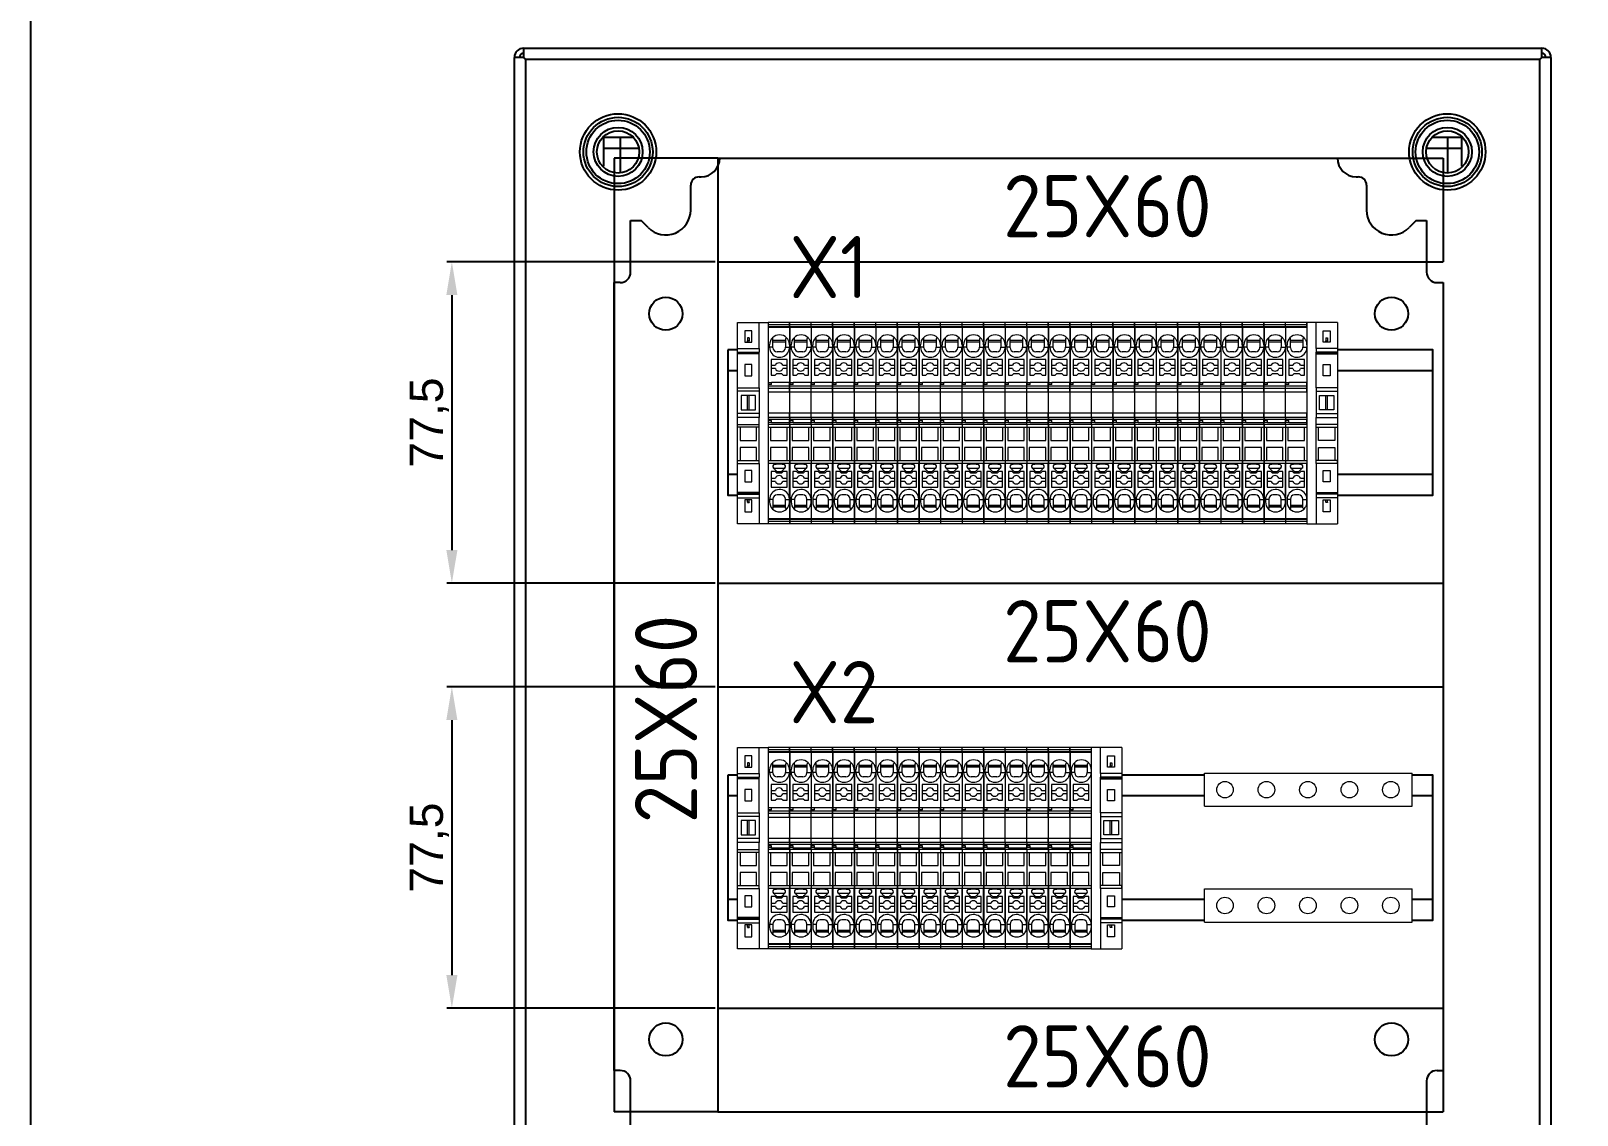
# Model space of a CAD drawing. Header units: millimetres. Extents: x 46697 to 52144, y 25488 to 34806.
# Drawn here: x 48036.5 to 48409.4, y 28214.2 to 28475.7 of the extents above; entities that cross this region are included whole.
import ezdxf

# ---------------------------------------------------------------- set-up
doc = ezdxf.new("R2010")
doc.units = ezdxf.units.MM
doc.layers.add('! NO PLOT !', color=7, linetype='Continuous', true_color=0xff75dd, plot=False)
doc.layers.add('000-PI-Oprema', color=30, linetype='Continuous', lineweight=5)
doc.layers.add('SI-ORMAR-Oprema', color=30, linetype='Continuous', lineweight=5)
for name, color, linetype in [('000-PI-ORMAR', 51, 'Continuous'), ('000-PI_TEXT', 7, 'Continuous'), ('002-PI-Kabelska kanalica', 150, 'Continuous'), ('004-PI-DIN Šina', 80, 'Continuous')]:
    doc.layers.add(name, color=color, linetype=linetype)
doc.styles.add('PI0', font='isocpeur.ttf', dxfattribs={"width": 0.9})
doc.styles.get("Standard").update_dxf_attribs({"font": 'arial.ttf'})
doc.dimstyles.new('ISO-25-lb', dxfattribs={"dimtxt": 8, "dimasz": 8, "dimexe": 1.25, "dimexo": 0.625, "dimtad": 1, "dimdec": 1, "dimtxsty": 'Standard', "dimcen": 5, "dimadec": 0, "dimazin": 0, "dimtfac": 1, "dimtdec": 1, "dimtmove": 0, "dimatfit": 3, "dimfxl": 1, "dimarcsym": 0})

# ---------------------------------------------------------------- blocks, each defined once
blk = doc.blocks.new('NSYCRN325150_back')
at = {"layer": '000-PI-ORMAR'}
for p, q in [((48747.64, 28325.08), (48747.64, 28621.68)), ((48749.84, 28621.68), (48747.64, 28621.68)), ((48749.84, 28623.88), (48749.84, 28621.68)), ((48749.84, 28623.88), (48995.44, 28623.88)), ((48750.34, 28621.18), (48750.34, 28326.58)), ((48994.94, 28621.18), (48750.34, 28621.18)), ((48994.93, 28326.58), (48994.93, 28621.18)), ((48995.44, 28621.68), (48995.44, 28623.88)), ((48997.64, 28621.68), (48995.44, 28621.68)), ((48997.64, 28621.68), (48997.64, 28326.08)), ((48769.14, 28602.38), (48769.14, 28595.44)), ((48776.09, 28602.38), (48769.14, 28602.38)), ((48773.14, 28602.38), (48773.14, 28593.94)), ((48976.14, 28602.38), (48969.19, 28602.38)), ((48972.74, 28594.03), (48972.74, 28602.38)), ((48976.14, 28595.42), (48976.14, 28602.38)), ((48777.49, 28599.68), (48769.14, 28599.68)), ((48976.14, 28599.68), (48967.8, 28599.68))]:
    blk.add_line(p, q, dxfattribs=at)
for centre, radius in [((48772.64, 28598.88), 9.21), ((48772.64, 28598.88), 8.35), ((48772.64, 28598.88), 7.65), ((48972.64, 28598.88), 9.21), ((48972.64, 28598.88), 8.35), ((48972.64, 28598.88), 7.65), ((48772.64, 28598.88), 5.92), ((48772.64, 28598.88), 5.1), ((48972.64, 28598.88), 5.92), ((48972.64, 28598.88), 5.1)]:
    blk.add_circle(centre, radius, dxfattribs=at)
for centre, radius, start, end in [((48749.84, 28621.68), 2.2, 90, 180), ((48749.84, 28621.68), 1, 90, 180), ((48995.44, 28621.68), 2.2, 0, 90), ((48995.44, 28621.68), 1, 0, 90)]:
    blk.add_arc(centre, radius, start, end, dxfattribs=at)
for points, knots in [([(48749.84, 28621.68), (48749.9, 28621.62), (48749.99, 28621.52), (48750.11, 28621.4), (48750.19, 28621.33), (48750.25, 28621.27), (48750.3, 28621.21), (48750.32, 28621.2), (48750.34, 28621.17), (48750.34, 28621.18)], [0, 0, 0, 0, 0.382739, 0.551994, 0.70126, 0.825832, 0.920214, 0.979747, 1, 1, 1, 1]), ([(48750.34, 28621.18), (48750.34, 28621.18), (48750.31, 28621.2), (48750.3, 28621.22), (48750.24, 28621.27), (48750.18, 28621.33), (48750.11, 28621.41), (48749.99, 28621.52), (48749.9, 28621.62), (48749.84, 28621.68)], [0, 0, 0, 0, 0.020331, 0.079725, 0.173908, 0.298318, 0.447597, 0.616983, 1, 1, 1, 1]), ([(48994.93, 28621.18), (48994.93, 28621.17), (48994.95, 28621.2), (48994.98, 28621.21), (48995.03, 28621.27), (48995.09, 28621.33), (48995.16, 28621.4), (48995.28, 28621.52), (48995.37, 28621.62), (48995.44, 28621.68)], [0, 0, 0, 0, 0.020362, 0.079833, 0.174106, 0.298588, 0.447893, 0.617245, 1, 1, 1, 1]), ([(48995.44, 28621.68), (48995.37, 28621.62), (48995.28, 28621.52), (48995.16, 28621.41), (48995.09, 28621.33), (48995.03, 28621.27), (48994.98, 28621.22), (48994.96, 28621.2), (48994.93, 28621.18), (48994.94, 28621.18)], [0, 0, 0, 0, 0.383001, 0.552289, 0.701529, 0.826029, 0.920322, 0.979779, 1, 1, 1, 1])]:
    blk.add_open_spline(points, degree=3, knots=knots, dxfattribs=at)
blk = doc.blocks.new('*U159')
at = {"layer": '002-PI-Kabelska kanalica'}
for p, q in [((0, 0), (-25, 0)), ((-25, 0), (-25, -230)), ((0, 0), (0, -230)), ((0, -230), (-25, -230))]:
    blk.add_line(p, q, dxfattribs=at)
blk = doc.blocks.new('*U134')
at = {"layer": '002-PI-Kabelska kanalica'}
for p, q in [((0, 0), (-25, 0)), ((-25, 0), (-25, -175)), ((0, 0), (0, -175)), ((0, -175), (-25, -175))]:
    blk.add_line(p, q, dxfattribs=at)
blk = doc.blocks.new('*U158')
at = {"layer": '004-PI-DIN Šina'}
blk.add_lwpolyline([(170, -17.5), (170, 17.5), (0, 17.5), (0, -17.5)], close=True, dxfattribs=at)
for points in [[(0, 12.5), (170, 12.5)], [(0, -12.5), (170, -12.5)]]:
    blk.add_lwpolyline(points, dxfattribs=at)
blk = doc.blocks.new('*U99')
blk.add_wipeout([(-24.3, -7.35), (24.3, -7.35), (24.3, 0), (-24.3, 0)])
at = {"ltscale": 0.25}
blk.add_line((-24.3, 0), (24.3, 0), dxfattribs=at)
for p, q in [((-18.03, 0), (-18.03, -5.15)), ((-17.1, 0), (-17.1, -5.15)), ((-17, -5.15), (-17, 0)), ((-16.74, -5.15), (-16.74, 0)), ((-9.72, 0), (-9.72, -5.15)), ((-9, 0), (-9, -0.57)), ((-1, -0.57), (-1, 0)), ((-0.28, 0), (-0.28, -5.15)), ((1.39, -5.15), (1.39, 0)), ((2.32, -5.15), (2.32, 0)), ((7.69, -5.15), (7.69, 0)), ((8.51, 0), (8.51, -5.15)), ((16.74, -5.15), (16.74, 0)), ((17, 0), (17, -5.15)), ((17.1, 0), (17.1, -5.15)), ((18.03, 0), (18.03, -5.15)), ((24.3, 0), (24.3, -7.35)), ((-24.3, -7.35), (-24.3, 0)), ((-21.4, -1.72), (-21.4, -3.42)), ((-18.5, -1.72), (-21.4, -1.72)), ((-21.4, -3.42), (-18.5, -3.42)), ((-19.01, -2.37), (-19.15, -2.37)), ((-19.15, -2.37), (-19.15, -2.77)), ((-19.01, -2.77), (-19.15, -2.77)), ((-19.01, -2.37), (-18.5, -2.37)), ((-19.01, -2.77), (-19.01, -2.37)), ((-19.01, -2.77), (-18.5, -2.77)), ((-18.5, -2.37), (-18.5, -1.72)), ((-18.5, -2.77), (-18.5, -2.37)), ((-18.5, -3.42), (-18.5, -2.77)), ((-14.15, -1.72), (-14.15, -3.42)), ((-11.45, -1.72), (-14.15, -1.72)), ((-14.15, -3.42), (-11.45, -3.42)), ((-11.45, -3.42), (-11.45, -1.72)), ((-9, -0.57), (-9, -4.57)), ((-5.85, -0.57), (-9, -0.57)), ((-5.85, -4.57), (-5.85, -0.57)), ((-4.15, -0.57), (-4.15, -4.57)), ((-1, -0.57), (-4.15, -0.57)), ((-1, -4.57), (-1, -0.57)), ((6.67, -0.82), (3.22, -0.82)), ((3.22, -0.82), (3.22, -2.37)), ((3.22, -2.37), (6.67, -2.37)), ((3.22, -2.37), (3.22, -2.77)), ((3.22, -2.77), (6.67, -2.77)), ((3.22, -2.77), (3.22, -4.32)), ((6.67, -2.37), (6.67, -0.82)), ((6.67, -2.77), (6.67, -2.37)), ((6.67, -4.32), (6.67, -2.77)), ((11.45, -1.72), (11.45, -3.42)), ((14.15, -1.72), (11.45, -1.72)), ((11.45, -3.42), (14.15, -3.42)), ((14.15, -3.42), (14.15, -1.72)), ((22.25, -1.72), (19.55, -1.72)), ((19.55, -1.72), (19.55, -2.37)), ((19.55, -2.37), (19.89, -2.37)), ((19.55, -2.37), (19.55, -2.77)), ((19.55, -2.77), (19.55, -3.42)), ((19.55, -2.77), (19.89, -2.77)), ((19.55, -3.42), (22.25, -3.42)), ((20.59, -2.37), (19.89, -2.37)), ((19.89, -2.77), (19.89, -2.37)), ((20.59, -2.77), (19.89, -2.77)), ((20.59, -2.77), (20.59, -2.37)), ((22.25, -3.42), (22.25, -1.72)), ((-18.03, -5.15), (-24.3, -5.15)), ((24.3, -7.35), (-24.3, -7.35)), ((-17.1, -5.15), (-18.03, -5.15)), ((-17, -5.15), (-17.1, -5.15)), ((-16.74, -5.15), (-17, -5.15)), ((-9.72, -5.15), (-16.74, -5.15)), ((-9.72, -5.15), (-9, -5.15)), ((-9, -4.57), (-9, -5.15)), ((-9, -4.57), (-5.85, -4.57)), ((-9, -5.15), (-1, -5.15)), ((-4.15, -4.57), (-1, -4.57)), ((-1, -5.15), (-1, -4.57)), ((-1, -5.15), (-0.28, -5.15)), ((-0.28, -5.15), (1.39, -5.15)), ((2.32, -5.15), (1.39, -5.15)), ((7.69, -5.15), (2.32, -5.15)), ((3.22, -4.32), (6.67, -4.32)), ((8.51, -5.15), (7.69, -5.15)), ((8.51, -5.15), (16.74, -5.15)), ((16.74, -5.15), (17, -5.15)), ((17, -5.15), (17.1, -5.15)), ((18.03, -5.15), (17.1, -5.15)), ((18.03, -5.15), (24.3, -5.15))]:
    blk.add_line(p, q)
blk = doc.blocks.new('*U108')
blk.add_wipeout([(47227.3, 37326.63), (47227.3, 37321.48), (47275.9, 37321.48), (47275.9, 37326.63)])
at = {"layer": '000-PI-Oprema'}
for p, q in [((47227.3, 37321.48), (47227.3, 37326.63)), ((47227.85, 37326.63), (47227.3, 37326.63)), ((47228.39, 37326.63), (47227.85, 37326.63)), ((47227.85, 37321.48), (47227.85, 37326.63)), ((47228.39, 37321.48), (47228.39, 37326.63)), ((47228.56, 37326.63), (47228.39, 37326.63)), ((47228.56, 37321.48), (47228.56, 37326.63)), ((47241.88, 37326.63), (47228.56, 37326.63)), ((47231, 37325.48), (47230.9, 37325.58)), ((47231.45, 37325.48), (47231, 37325.48)), ((47231.45, 37325.48), (47231.45, 37322.48)), ((47231.6, 37325.48), (47231.45, 37325.48)), ((47231.6, 37322.48), (47231.6, 37325.48)), ((47231.85, 37325.48), (47231.6, 37325.48)), ((47231.85, 37325.48), (47231.85, 37322.48)), ((47233.2, 37325.48), (47231.85, 37325.48)), ((47233.2, 37326.28), (47232.6, 37326.28)), ((47233.2, 37325.48), (47233.2, 37326.28)), ((47233.3, 37325.48), (47233.2, 37325.48)), ((47237.55, 37325.88), (47236.15, 37325.88)), ((47236.15, 37325.88), (47236.15, 37322.08)), ((47238.35, 37325.88), (47237.55, 37325.88)), ((47237.55, 37324.9), (47237.55, 37325.88)), ((47239.95, 37325.88), (47238.35, 37325.88)), ((47238.35, 37325.88), (47238.35, 37324.9)), ((47239.55, 37324.58), (47239.95, 37324.98)), ((47239.95, 37324.98), (47239.95, 37325.88)), ((47240.78, 37325.37), (47240.78, 37322.6)), ((47241.88, 37321.48), (47241.88, 37326.63)), ((47242.6, 37326.63), (47241.88, 37326.63)), ((47242.6, 37326.63), (47242.6, 37326.06)), ((47250.6, 37326.63), (47242.6, 37326.63)), ((47242.6, 37326.06), (47242.6, 37322.06)), ((47245.75, 37326.06), (47242.6, 37326.06)), ((47245.75, 37322.06), (47245.75, 37326.06)), ((47247.45, 37326.06), (47247.45, 37322.06)), ((47250.6, 37326.06), (47247.45, 37326.06)), ((47250.6, 37326.63), (47250.6, 37326.06)), ((47251.32, 37326.63), (47250.6, 37326.63)), ((47250.6, 37326.06), (47250.6, 37322.06)), ((47251.32, 37326.63), (47251.75, 37326.63)), ((47251.32, 37321.48), (47251.32, 37326.63)), ((47251.65, 37321.48), (47251.65, 37325.83)), ((47251.65, 37325.83), (47251.75, 37325.83)), ((47251.75, 37325.83), (47251.75, 37326.63)), ((47252.21, 37326.63), (47251.75, 37326.63)), ((47251.75, 37325.83), (47252.21, 37325.83)), ((47252.21, 37326.63), (47252.56, 37326.63)), ((47252.21, 37325.83), (47252.21, 37326.63)), ((47253.07, 37326.63), (47252.56, 37326.63)), ((47252.56, 37326.63), (47252.56, 37321.48)), ((47253.07, 37326.63), (47253.07, 37321.48)), ((47253.07, 37326.63), (47253.98, 37326.63)), ((47253.98, 37321.48), (47253.98, 37326.63)), ((47253.98, 37326.63), (47259.12, 37326.63)), ((47259.12, 37326.63), (47259.12, 37321.48)), ((47259.12, 37326.63), (47260.03, 37326.63)), ((47260.03, 37326.63), (47260.03, 37321.48)), ((47260.03, 37326.63), (47260.54, 37326.63)), ((47260.54, 37321.48), (47260.54, 37326.63)), ((47260.54, 37326.63), (47260.89, 37326.63)), ((47260.89, 37325.83), (47260.89, 37326.63)), ((47261.35, 37326.63), (47260.89, 37326.63)), ((47260.89, 37325.83), (47261.35, 37325.83)), ((47261.35, 37325.83), (47261.35, 37326.63)), ((47274.65, 37326.63), (47261.35, 37326.63)), ((47261.35, 37325.83), (47261.45, 37325.83)), ((47261.45, 37325.83), (47261.45, 37321.48)), ((47264.75, 37325.88), (47263.15, 37325.88)), ((47263.15, 37325.88), (47263.15, 37324.98)), ((47263.15, 37324.98), (47263.55, 37324.58)), ((47264.75, 37324.9), (47264.75, 37325.88)), ((47265.55, 37325.88), (47264.75, 37325.88)), ((47265.55, 37325.88), (47265.55, 37324.9)), ((47266.95, 37325.88), (47265.55, 37325.88)), ((47266.95, 37322.08), (47266.95, 37325.88)), ((47269.8, 37325.48), (47269.9, 37325.48)), ((47269.9, 37326.28), (47270.5, 37326.28)), ((47269.9, 37325.48), (47269.9, 37326.28)), ((47269.9, 37325.48), (47271.25, 37325.48)), ((47271.25, 37325.48), (47271.25, 37322.48)), ((47271.25, 37325.48), (47271.5, 37325.48)), ((47271.5, 37322.48), (47271.5, 37325.48)), ((47271.5, 37325.48), (47271.65, 37325.48)), ((47271.65, 37325.48), (47271.65, 37322.48)), ((47271.65, 37325.48), (47272.1, 37325.48)), ((47272.1, 37325.48), (47272.2, 37325.58)), ((47274.65, 37321.48), (47274.65, 37326.63)), ((47274.65, 37326.63), (47274.82, 37326.63)), ((47274.82, 37321.48), (47274.82, 37326.63)), ((47274.82, 37326.63), (47275.35, 37326.63)), ((47275.35, 37321.48), (47275.35, 37326.63)), ((47275.35, 37326.63), (47275.9, 37326.63)), ((47275.9, 37321.48), (47275.9, 37326.63)), ((47227.85, 37321.48), (47227.3, 37321.48)), ((47228.39, 37321.48), (47227.85, 37321.48)), ((47228.56, 37321.48), (47228.39, 37321.48)), ((47231.6, 37321.48), (47228.56, 37321.48)), ((47230.9, 37322.19), (47231.2, 37322.48)), ((47231.2, 37322.48), (47231.45, 37322.48)), ((47231.45, 37322.48), (47231.6, 37322.48)), ((47231.6, 37322.48), (47231.85, 37322.48)), ((47231.6, 37321.7), (47231.6, 37321.48)), ((47232.6, 37321.48), (47231.6, 37321.48)), ((47231.85, 37322.48), (47233.2, 37322.48)), ((47232.6, 37321.48), (47233.2, 37321.48)), ((47233.3, 37322.48), (47233.2, 37322.48)), ((47233.2, 37322.48), (47233.2, 37321.48)), ((47234.2, 37321.48), (47233.2, 37321.48)), ((47234.2, 37321.48), (47234.2, 37321.7)), ((47234.2, 37321.48), (47241.88, 37321.48)), ((47236.15, 37322.08), (47237.55, 37322.08)), ((47237.55, 37322.08), (47237.55, 37323.07)), ((47237.55, 37322.08), (47238.35, 37322.08)), ((47238.35, 37323.07), (47238.35, 37322.08)), ((47238.35, 37322.08), (47239.95, 37322.08)), ((47239.55, 37323.38), (47239.55, 37324.58)), ((47239.95, 37322.98), (47239.55, 37323.38)), ((47239.95, 37322.08), (47239.95, 37322.98)), ((47242.6, 37321.48), (47241.88, 37321.48)), ((47242.6, 37322.06), (47245.75, 37322.06)), ((47242.6, 37322.06), (47242.6, 37321.48)), ((47250.6, 37321.48), (47242.6, 37321.48)), ((47247.45, 37322.06), (47250.6, 37322.06)), ((47250.6, 37322.06), (47250.6, 37321.48)), ((47251.32, 37321.48), (47250.6, 37321.48)), ((47251.32, 37321.48), (47251.65, 37321.48)), ((47251.65, 37321.48), (47252.56, 37321.48)), ((47253.07, 37321.48), (47252.56, 37321.48)), ((47253.07, 37321.48), (47253.98, 37321.48)), ((47259.12, 37321.48), (47253.98, 37321.48)), ((47259.12, 37321.48), (47260.03, 37321.48)), ((47260.03, 37321.48), (47260.54, 37321.48)), ((47260.54, 37321.48), (47261.45, 37321.48)), ((47268.9, 37321.48), (47261.45, 37321.48)), ((47263.55, 37323.38), (47263.15, 37322.98)), ((47263.15, 37322.98), (47263.15, 37322.08)), ((47263.15, 37322.08), (47264.75, 37322.08)), ((47263.55, 37324.58), (47263.55, 37323.38)), ((47264.75, 37322.08), (47264.75, 37323.07)), ((47264.75, 37322.08), (47265.55, 37322.08)), ((47265.55, 37323.07), (47265.55, 37322.08)), ((47265.55, 37322.08), (47266.95, 37322.08)), ((47268.8, 37323.48), (47268.8, 37324.48)), ((47268.9, 37321.48), (47268.9, 37321.7)), ((47268.9, 37321.48), (47269.9, 37321.48)), ((47269.8, 37322.48), (47269.9, 37322.48)), ((47271.25, 37322.48), (47269.9, 37322.48)), ((47269.9, 37322.48), (47269.9, 37321.48)), ((47270.5, 37321.48), (47269.9, 37321.48)), ((47271.5, 37321.48), (47270.5, 37321.48)), ((47271.5, 37322.48), (47271.25, 37322.48)), ((47271.65, 37322.48), (47271.5, 37322.48)), ((47271.5, 37321.7), (47271.5, 37321.48)), ((47274.65, 37321.48), (47271.5, 37321.48)), ((47271.9, 37322.48), (47271.65, 37322.48)), ((47272.2, 37322.19), (47271.9, 37322.48)), ((47274.65, 37321.48), (47274.82, 37321.48)), ((47274.82, 37321.48), (47275.35, 37321.48)), ((47275.35, 37321.48), (47275.9, 37321.48))]:
    blk.add_line(p, q, dxfattribs=at)
for centre, radius, start, end in [((47232.6, 37323.88), 2.4, 135, 225), ((47232.6, 37323.88), 2.4, 90, 135), ((47233.2, 37323.88), 2.4, 294.6243, 90), ((47233.3, 37324.48), 1, 0, 90), ((47237.95, 37323.98), 1, 113.5782, 246.4218), ((47237.95, 37323.98), 1, 293.5782, 66.4218), ((47241.15, 37325.03), 0.5, 5.4406, 134.9997), ((47265.15, 37323.98), 1, 113.5782, 246.4218), ((47265.15, 37323.98), 1, 293.5782, 66.4218), ((47269.9, 37323.88), 2.4, 90, 245.3757), ((47269.8, 37324.48), 1, 90, 180), ((47270.5, 37323.88), 2.4, 45, 90), ((47270.5, 37323.88), 2.4, 315, 45), ((47232.6, 37323.88), 2.4, 225, 245.3757), ((47232.6, 37323.88), 2.4, 245.3757, 270), ((47233.2, 37323.88), 2.4, 270, 294.6243), ((47233.3, 37323.48), 1, 270, 360), ((47241.15, 37322.93), 0.5, 225, 354.5597), ((47269.8, 37323.48), 1, 180, 270), ((47269.9, 37323.88), 2.4, 245.3757, 270), ((47270.5, 37323.88), 2.4, 270, 294.6243), ((47270.5, 37323.88), 2.4, 294.6243, 315)]:
    blk.add_arc(centre, radius, start, end, dxfattribs=at)
for points in [[(47240.78, 37325.37), (47240.55, 37325.14), (47240.32, 37324.91), (47240.09, 37324.68), (47239.85, 37324.44)], [(47240.8, 37325.39), (47240.79, 37325.38), (47240.78, 37325.37)], [(47241.75, 37323.98), (47241.73, 37324.26), (47241.7, 37324.53), (47241.67, 37324.81), (47241.65, 37325.08)], [(47234.3, 37323.48), (47234.3, 37323.61), (47234.3, 37323.74), (47234.3, 37323.87), (47234.3, 37324.01), (47234.3, 37324.14), (47234.3, 37324.26), (47234.3, 37324.38), (47234.3, 37324.48)], [(47239.85, 37323.53), (47239.85, 37323.76), (47239.85, 37323.98), (47239.85, 37324.21), (47239.85, 37324.44)], [(47240.78, 37322.6), (47240.55, 37322.83), (47240.32, 37323.05), (47240.09, 37323.29), (47239.85, 37323.53)], [(47240.8, 37322.58), (47240.79, 37322.59), (47240.78, 37322.6)], [(47241.65, 37322.89), (47241.67, 37323.16), (47241.7, 37323.44), (47241.73, 37323.71), (47241.75, 37323.98)]]:
    blk.add_spline(points, degree=3, dxfattribs=at)
blk = doc.blocks.new('*U168')
at = {"layer": '000-PI-Oprema', "rotation": 90}
blk.add_blockref('*U108', (37324.06, -47251.6), dxfattribs=at)
blk = doc.blocks.new('*U169')
at = {"color": 0, "linetype": 'ByBlock', "lineweight": -2, "transparency": 16777216}
blk.add_blockref('*U168', (0, 0), dxfattribs=at)
blk.add_blockref('*U168', (5.2, 0), dxfattribs=at)
blk.add_blockref('*U168', (10.4, 0), dxfattribs=at)
blk.add_blockref('*U168', (15.6, 0), dxfattribs=at)
blk.add_blockref('*U168', (20.8, 0), dxfattribs=at)
blk.add_blockref('*U168', (26, 0), dxfattribs=at)
blk.add_blockref('*U168', (31.2, 0), dxfattribs=at)
blk.add_blockref('*U168', (36.4, 0), dxfattribs=at)
blk.add_blockref('*U168', (41.6, 0), dxfattribs=at)
blk.add_blockref('*U168', (46.8, 0), dxfattribs=at)
blk.add_blockref('*U168', (52, 0), dxfattribs=at)
blk.add_blockref('*U168', (57.2, 0), dxfattribs=at)
blk.add_blockref('*U168', (62.4, 0), dxfattribs=at)
blk.add_blockref('*U168', (67.6, 0), dxfattribs=at)
blk.add_blockref('*U168', (72.8, 0), dxfattribs=at)
blk.add_blockref('*U168', (78, 0), dxfattribs=at)
blk.add_blockref('*U168', (83.2, 0), dxfattribs=at)
blk.add_blockref('*U168', (88.4, 0), dxfattribs=at)
blk.add_blockref('*U168', (93.6, 0), dxfattribs=at)
blk.add_blockref('*U168', (98.8, 0), dxfattribs=at)
blk.add_blockref('*U168', (104, 0), dxfattribs=at)
blk.add_blockref('*U168', (109.2, 0), dxfattribs=at)
blk.add_blockref('*U168', (114.4, 0), dxfattribs=at)
blk.add_blockref('*U168', (119.6, 0), dxfattribs=at)
blk.add_blockref('*U168', (124.8, 0), dxfattribs=at)
blk = doc.blocks.new('*D171')
at = {"layer": '! NO PLOT !', "color": 0, "linetype": 'Continuous', "lineweight": -2, "ltscale": 0.25, "transparency": 16777216}
for p, q in [((48201.5, 28419.97), (48136.77, 28419.97)), ((48138.02, 28411.97), (48138.02, 28350.47)), ((48201.5, 28342.47), (48136.77, 28342.47))]:
    blk.add_line(p, q, dxfattribs=at)
at = {"layer": '! NO PLOT !', "color": 0, "ltscale": 0.25, "transparency": 16777216}
for points in [[(48136.69, 28411.97), (48139.36, 28411.97), (48138.02, 28419.97)], [(48136.69, 28350.47), (48139.36, 28350.47), (48138.02, 28342.47)]]:
    blk.add_solid(points, dxfattribs=at)
at = {"layer": 'Defpoints', "color": 0, "ltscale": 0.25, "transparency": 16777216}
for p in [(48202.13, 28419.97), (48138.02, 28342.47), (48202.13, 28342.47)]:
    blk.add_point(p, dxfattribs=at)
at = {"layer": '! NO PLOT !', "color": 0, "ltscale": 0.25, "transparency": 16777216, "insert": (48132.61, 28381.22), "char_height": 8, "attachment_point": 5, "rotation": 90}
blk.add_mtext('77,5', dxfattribs=at)
blk = doc.blocks.new('*D170')
at = {"layer": '! NO PLOT !', "color": 0, "linetype": 'Continuous', "lineweight": -2, "ltscale": 0.25, "transparency": 16777216}
for p, q in [((48201.5, 28317.47), (48136.77, 28317.47)), ((48138.02, 28309.47), (48138.02, 28247.97)), ((48201.5, 28239.97), (48136.77, 28239.97))]:
    blk.add_line(p, q, dxfattribs=at)
at = {"layer": '! NO PLOT !', "color": 0, "ltscale": 0.25, "transparency": 16777216}
for points in [[(48136.69, 28309.47), (48139.36, 28309.47), (48138.02, 28317.47)], [(48136.69, 28247.97), (48139.36, 28247.97), (48138.02, 28239.97)]]:
    blk.add_solid(points, dxfattribs=at)
at = {"layer": 'Defpoints', "color": 0, "ltscale": 0.25, "transparency": 16777216}
for p in [(48202.13, 28317.47), (48138.02, 28239.97), (48202.13, 28239.97)]:
    blk.add_point(p, dxfattribs=at)
at = {"layer": '! NO PLOT !', "color": 0, "ltscale": 0.25, "transparency": 16777216, "insert": (48132.61, 28278.72), "char_height": 8, "attachment_point": 5, "rotation": 90}
blk.add_mtext('77,5', dxfattribs=at)
blk = doc.blocks.new('*U98')
blk.add_wipeout([(-24.3, 0), (24.3, 0), (24.3, -7.35), (-24.3, -7.35)])
for p, q in [((24.3, 0), (-24.3, 0)), ((24.3, -7.35), (24.3, 0)), ((-24.3, 0), (-24.3, -7.35)), ((-18.03, -2.2), (-24.3, -2.2)), ((-18.03, -7.35), (-18.03, -2.2)), ((-17.1, -2.2), (-18.03, -2.2)), ((-17.1, -7.35), (-17.1, -2.2)), ((-17, -2.2), (-17.1, -2.2)), ((-17, -2.2), (-17, -7.35)), ((-16.74, -2.2), (-17, -2.2)), ((-16.74, -2.2), (-16.74, -7.35)), ((-9.72, -2.2), (-16.74, -2.2)), ((-9.72, -2.2), (-9, -2.2)), ((-9.72, -7.35), (-9.72, -2.2)), ((-9, -2.77), (-9, -2.2)), ((-9, -2.2), (-1, -2.2)), ((-9, -6.77), (-9, -2.77)), ((-9, -2.77), (-5.85, -2.77)), ((-5.85, -2.77), (-5.85, -6.77)), ((-4.15, -2.77), (-1, -2.77)), ((-4.15, -6.77), (-4.15, -2.77)), ((-1, -2.2), (-1, -2.77)), ((-1, -2.2), (-0.28, -2.2)), ((-1, -2.77), (-1, -6.77)), ((-0.28, -2.2), (1.39, -2.2)), ((-0.28, -7.35), (-0.28, -2.2)), ((2.32, -2.2), (1.39, -2.2)), ((1.39, -2.2), (1.39, -7.35)), ((7.69, -2.2), (2.32, -2.2)), ((2.32, -2.2), (2.32, -7.35)), ((3.22, -3.02), (6.67, -3.02)), ((3.22, -4.58), (3.22, -3.02)), ((6.67, -3.02), (6.67, -4.58)), ((7.69, -2.2), (7.69, -7.35)), ((8.51, -2.2), (7.69, -2.2)), ((8.51, -7.35), (8.51, -2.2)), ((8.51, -2.2), (16.74, -2.2)), ((16.74, -2.2), (16.74, -7.35)), ((16.74, -2.2), (17, -2.2)), ((17, -7.35), (17, -2.2)), ((17, -2.2), (17.1, -2.2)), ((18.03, -2.2), (17.1, -2.2)), ((17.1, -7.35), (17.1, -2.2)), ((18.03, -2.2), (24.3, -2.2)), ((18.03, -7.35), (18.03, -2.2)), ((-21.4, -5.62), (-21.4, -3.92)), ((-21.4, -3.92), (-18.5, -3.92)), ((-18.5, -5.62), (-21.4, -5.62)), ((-19.01, -4.58), (-19.15, -4.58)), ((-19.15, -4.98), (-19.15, -4.58)), ((-19.01, -4.98), (-19.15, -4.98)), ((-19.01, -4.58), (-19.01, -4.98)), ((-19.01, -4.58), (-18.5, -4.58)), ((-19.01, -4.98), (-18.5, -4.98)), ((-18.5, -3.92), (-18.5, -4.58)), ((-18.5, -4.58), (-18.5, -4.98)), ((-18.5, -4.98), (-18.5, -5.62)), ((-17.1, -7.35), (-18.03, -7.35)), ((-17, -7.35), (-17.1, -7.35)), ((-16.74, -7.35), (-17, -7.35)), ((-14.15, -3.92), (-11.45, -3.92)), ((-14.15, -5.62), (-14.15, -3.92)), ((-11.45, -5.62), (-14.15, -5.62)), ((-11.45, -3.92), (-11.45, -5.62)), ((-9.72, -7.35), (-9, -7.35)), ((-5.85, -6.77), (-9, -6.77)), ((-9, -7.35), (-9, -6.77)), ((-1, -6.77), (-4.15, -6.77)), ((-1, -6.77), (-1, -7.35)), ((3.22, -4.58), (6.67, -4.58)), ((3.22, -4.98), (3.22, -4.58)), ((3.22, -4.98), (6.67, -4.98)), ((3.22, -6.52), (3.22, -4.98)), ((6.67, -6.52), (3.22, -6.52)), ((6.67, -4.58), (6.67, -4.98)), ((6.67, -4.98), (6.67, -6.52)), ((11.45, -3.92), (14.15, -3.92)), ((11.45, -5.62), (11.45, -3.92)), ((14.15, -5.62), (11.45, -5.62)), ((14.15, -3.92), (14.15, -5.62)), ((19.55, -4.58), (19.55, -3.92)), ((19.55, -3.92), (22.25, -3.92)), ((19.55, -4.98), (19.55, -4.58)), ((19.55, -4.58), (19.89, -4.58)), ((19.55, -4.98), (19.89, -4.98)), ((19.55, -5.62), (19.55, -4.98)), ((22.25, -5.62), (19.55, -5.62)), ((19.89, -4.58), (19.89, -4.98)), ((20.59, -4.58), (19.89, -4.58)), ((20.59, -4.98), (19.89, -4.98)), ((20.59, -4.58), (20.59, -4.98)), ((22.25, -3.92), (22.25, -5.62))]:
    blk.add_line(p, q)
at = {"ltscale": 0.25}
blk.add_line((24.3, -7.35), (-24.3, -7.35), dxfattribs=at)
blk = doc.blocks.new('sabirnica')
for points in [[(45362.86, 36479.3), (45370.86, 36479.3), (45370.86, 36429.23), (45362.86, 36429.23)], [(45390.8, 36479.3), (45398.8, 36479.3), (45398.8, 36429.23), (45390.8, 36429.23)]]:
    blk.add_wipeout(points).dxf.layer = '000-PI-Oprema'
at = {"layer": '000-PI-Oprema', "ltscale": 0.25}
for p, q in [((45362.86, 36479.3), (45362.86, 36429.23)), ((45362.86, 36479.3), (45370.86, 36479.3)), ((45370.86, 36479.3), (45370.86, 36429.23)), ((45390.8, 36479.3), (45390.8, 36429.23)), ((45390.8, 36479.3), (45398.8, 36479.3)), ((45398.8, 36479.3), (45398.8, 36429.23)), ((45362.86, 36429.23), (45370.86, 36429.23)), ((45390.8, 36429.23), (45398.8, 36429.23))]:
    blk.add_line(p, q, dxfattribs=at)
for centre in [(45366.86, 36474.36), (45394.8, 36474.36), (45366.86, 36464.36), (45394.8, 36464.36), (45366.86, 36454.36), (45394.8, 36454.36), (45366.86, 36444.36), (45394.8, 36444.36), (45366.86, 36434.36), (45394.8, 36434.36)]:
    blk.add_circle(centre, 2, dxfattribs=at)
blk = doc.blocks.new('*U172')
at = {"layer": '000-PI-Oprema', "rotation": 90}
blk.add_blockref('*U108', (37324.06, -47251.6), dxfattribs=at)
blk = doc.blocks.new('*U173')
at = {"color": 0, "linetype": 'ByBlock', "lineweight": -2, "transparency": 16777216}
blk.add_blockref('*U172', (0, 0), dxfattribs=at)
blk.add_blockref('*U172', (5.2, 0), dxfattribs=at)
blk.add_blockref('*U172', (10.4, 0), dxfattribs=at)
blk.add_blockref('*U172', (15.6, 0), dxfattribs=at)
blk.add_blockref('*U172', (20.8, 0), dxfattribs=at)
blk.add_blockref('*U172', (26, 0), dxfattribs=at)
blk.add_blockref('*U172', (31.2, 0), dxfattribs=at)
blk.add_blockref('*U172', (36.4, 0), dxfattribs=at)
blk.add_blockref('*U172', (41.6, 0), dxfattribs=at)
blk.add_blockref('*U172', (46.8, 0), dxfattribs=at)
blk.add_blockref('*U172', (52, 0), dxfattribs=at)
blk.add_blockref('*U172', (57.2, 0), dxfattribs=at)
blk.add_blockref('*U172', (62.4, 0), dxfattribs=at)
blk.add_blockref('*U172', (67.6, 0), dxfattribs=at)
blk.add_blockref('*U172', (72.8, 0), dxfattribs=at)

msp = doc.modelspace()

# ---------------------------------------------------------------- linework, layer by layer
at = {"layer": '! NO PLOT !', "ltscale": 0.25}
msp.add_lwpolyline([(48036.5, 28632.57), (48666.81, 28632.57), (48666.12, 28082.93), (48473.97, 28082.78), (48473.98, 27977.87), (48036.5, 27977.93), (48036.5, 28632.57)], dxfattribs=at)
at = {"layer": '000-PI-ORMAR'}
for p, q in [((48202.63, 28444.97), (48351.63, 28444.97)), ((48195.63, 28432.47), (48195.63, 28438.47)), ((48197.63, 28440.47), (48198.13, 28440.47)), ((48356.13, 28440.47), (48356.63, 28440.47)), ((48358.63, 28438.47), (48358.63, 28432.47)), ((48181.13, 28417.47), (48181.13, 28429.97)), ((48181.13, 28429.97), (48183.64, 28429.97)), ((48185.38, 28428.23), (48183.64, 28429.97)), ((48370.61, 28429.97), (48368.87, 28428.23)), ((48370.61, 28429.97), (48373.13, 28429.97)), ((48373.13, 28429.97), (48373.13, 28417.47)), ((48177.13, 28224.97), (48177.13, 28414.97)), ((48178.63, 28414.97), (48177.13, 28414.97)), ((48375.63, 28414.97), (48377.13, 28414.97)), ((48377.13, 28414.97), (48377.13, 28224.97)), ((48178.63, 28224.97), (48177.13, 28224.97)), ((48181.13, 28209.97), (48181.13, 28222.47)), ((48373.13, 28222.47), (48373.13, 28209.97)), ((48375.63, 28224.97), (48377.13, 28224.97))]:
    msp.add_line(p, q, dxfattribs=at)
for centre in [(48189.63, 28407.47), (48364.63, 28407.47), (48189.63, 28232.47), (48364.63, 28232.47)]:
    msp.add_circle(centre, 4, dxfattribs=at)
for centre, radius, start, end in [((48198.13, 28444.97), 4.5, 270, 0), ((48356.13, 28444.97), 4.5, 180, 270), ((48197.63, 28438.47), 2, 90, 180), ((48356.63, 28438.47), 2, 0, 90), ((48189.63, 28432.47), 6, 225, 0), ((48364.63, 28432.47), 6, 180, 315), ((48178.63, 28417.47), 2.5, 270, 0), ((48375.63, 28417.47), 2.5, 180, 270), ((48178.63, 28222.47), 2.5, 0, 90), ((48375.63, 28222.47), 2.5, 90, 180)]:
    msp.add_arc(centre, radius, start, end, dxfattribs=at)

# ---------------------------------------------------------------- block references
for name, p in [('NSYCRN325150_back', (-594.53, -152.4)), ('*U159', (48202.13, 28444.97))]:
    msp.add_blockref(name, p)
at = {"rotation": 89.99999999999999}
for p in [(48202.13, 28444.97), (48202.13, 28342.47), (48202.13, 28239.97)]:
    msp.add_blockref('*U134', p, dxfattribs=at)
at = {"layer": '004-PI-DIN Šina', "rotation": 180}
for p in [(48374.62, 28381.22), (48374.62, 28278.72)]:
    msp.add_blockref('*U158', p, dxfattribs=at)

# ---------------------------------------------------------------- texts
at = {"ltscale": 0.25, "style": 'PI0', "width": 0.9}
for s, p in [('25X60', (48270.99, 28425.9)), ('X1', (48219.45, 28411.22)), ('25X60', (48270.99, 28323.4)), ('X2', (48219.45, 28308.72)), ('25X60', (48270.99, 28220.9))]:
    msp.add_text(s, height=15, dxfattribs=at).set_placement(p)
msp.add_text('25X60', height=15, rotation=90, dxfattribs=at).set_placement((48197.18, 28284.59))

# ---------------------------------------------------------------- dimensions: what is measured, and where the dimension line sits
at = {"layer": '! NO PLOT !', "ltscale": 0.25}
for base, p1, p2, picture, middle in [((48138.02, 28342.47), (48202.13, 28419.97), (48202.13, 28342.47), '*D171', (48132.61, 28381.22)), ((48138.02, 28239.97), (48202.13, 28317.47), (48202.13, 28239.97), '*D170', (48132.61, 28278.72))]:
    dim = msp.add_linear_dim(base=base, p1=p1, p2=p2, angle=90, dimstyle='ISO-25-lb', dxfattribs=at)
    dim.commit()
    dim.dimension.update_dxf_attribs({"geometry": picture, "text_midpoint": middle})

# ---------------------------------------------------------------- next in the draw order: block references
for name, p in [('*U169', (48216.88, 28381.07)), ('*U173', (48216.88, 28278.57))]:
    msp.add_blockref(name, p)
at = {"layer": '000-PI_TEXT', "rotation": 90}
msp.add_blockref('sabirnica', (84798.85, -17102.11), dxfattribs=at)

# ---------------------------------------------------------------- next in the draw order: block references
at = {"layer": 'SI-ORMAR-Oprema', "rotation": 90.00000000011345}
for name, p in [('*U99', (48206.95, 28381.07)), ('*U98', (48344.25, 28381.07)), ('*U99', (48206.95, 28278.57)), ('*U98', (48292.25, 28278.57))]:
    msp.add_blockref(name, p, dxfattribs=at)

doc.saveas('drawing.dxf')
